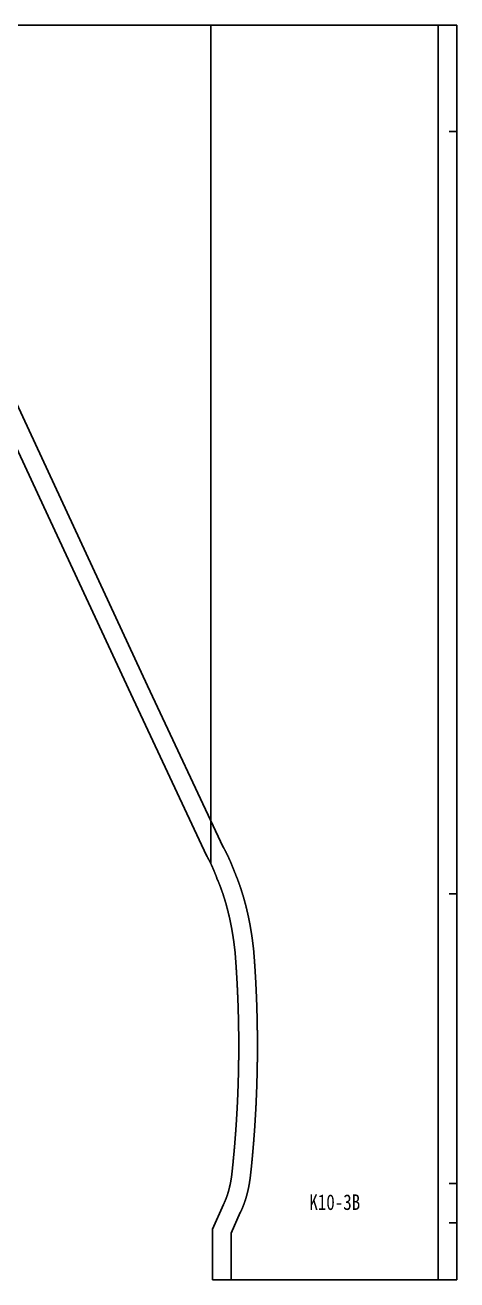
# Model space of a CAD drawing. Header units: millimetres. Extents: x 1725838 to 1745173, y -304752 to -289676.
# Drawn here: x 1732239 to 1732517, y -301665 to -300859 of the extents above; entities that cross this region are included whole.
import ezdxf

# ---------------------------------------------------------------- set-up
doc = ezdxf.new("R2010")
doc.units = ezdxf.units.MM
for name, color, linetype in [('剪口线', 7, 'Continuous'), ('文字', 7, 'Continuous'), ('缝头内线', 7, 'Continuous')]:
    doc.layers.add(name, color=color, linetype=linetype)
doc.styles.add('宋体平面', font='', dxfattribs={"width": 0.8})
doc.styles.get('宋体平面').set_extended_font_data('NSimSun')

msp = doc.modelspace()

# ---------------------------------------------------------------- linework, layer by layer
for p, q in [((1732516.8, -300859.04), (1732143.02, -300859.04)), ((1732516.8, -300859.04), (1732516.8, -301664.79)), ((1732359.77, -301664.79), (1732516.8, -301664.79))]:
    msp.add_line(p, q)
msp.add_lwpolyline([(1732359.77, -301664.79), (1732359.77, -301632.25), (1732366.79, -301616.42), (1732366.97, -301616.06), (1732367, -301616.01), (1732367.02, -301615.95), (1732367.05, -301615.9), (1732367.08, -301615.84), (1732367.1, -301615.79), (1732367.13, -301615.73), (1732367.16, -301615.68), (1732367.19, -301615.62), (1732367.21, -301615.57), (1732367.24, -301615.51), (1732367.27, -301615.46), (1732367.29, -301615.4), (1732367.32, -301615.35), (1732367.35, -301615.29), (1732367.37, -301615.23), (1732367.4, -301615.18), (1732367.43, -301615.12), (1732367.45, -301615.06), (1732367.48, -301615.01), (1732367.51, -301614.95), (1732367.53, -301614.89), (1732367.56, -301614.84), (1732367.59, -301614.78), (1732367.61, -301614.72), (1732367.64, -301614.66), (1732367.67, -301614.6), (1732367.69, -301614.54), (1732367.72, -301614.48), (1732367.74, -301614.42), (1732367.77, -301614.36), (1732367.8, -301614.3), (1732367.82, -301614.24), (1732367.85, -301614.18), (1732367.88, -301614.12), (1732367.9, -301614.06), (1732367.93, -301614), (1732367.96, -301613.94), (1732367.98, -301613.88), (1732368.01, -301613.81), (1732368.04, -301613.75), (1732368.06, -301613.69), (1732368.09, -301613.63), (1732368.12, -301613.56), (1732368.14, -301613.5), (1732368.17, -301613.43), (1732368.19, -301613.37), (1732368.22, -301613.3), (1732368.25, -301613.24), (1732368.27, -301613.17), (1732368.3, -301613.11), (1732368.33, -301613.04), (1732368.35, -301612.98), (1732368.38, -301612.91), (1732368.41, -301612.84), (1732368.43, -301612.78), (1732368.46, -301612.71), (1732368.48, -301612.64), (1732368.51, -301612.58), (1732368.54, -301612.51), (1732368.56, -301612.44), (1732368.59, -301612.38), (1732368.61, -301612.31), (1732368.64, -301612.24), (1732368.66, -301612.18), (1732368.69, -301612.11), (1732368.71, -301612.04), (1732368.74, -301611.97), (1732368.76, -301611.9), (1732368.79, -301611.83), (1732368.84, -301611.7), (1732368.89, -301611.56), (1732368.94, -301611.42), (1732368.99, -301611.28), (1732369.04, -301611.14), (1732369.09, -301611), (1732369.14, -301610.86), (1732369.18, -301610.72), (1732369.23, -301610.57), (1732369.28, -301610.43), (1732369.33, -301610.28), (1732369.38, -301610.14), (1732369.43, -301609.99), (1732369.47, -301609.84), (1732369.52, -301609.69), (1732369.57, -301609.54), (1732369.61, -301609.39), (1732369.66, -301609.24), (1732369.71, -301609.09), (1732369.75, -301608.94), (1732369.8, -301608.78), (1732369.85, -301608.63), (1732369.89, -301608.47), (1732369.94, -301608.32), (1732369.98, -301608.16), (1732370.03, -301608), (1732370.07, -301607.84), (1732370.12, -301607.68), (1732370.16, -301607.52), (1732370.21, -301607.36), (1732370.25, -301607.2), (1732370.29, -301607.04), (1732370.34, -301606.88), (1732370.38, -301606.72), (1732370.42, -301606.56), (1732370.46, -301606.39), (1732370.5, -301606.23), (1732370.54, -301606.06), (1732370.59, -301605.9), (1732370.63, -301605.73), (1732370.67, -301605.57), (1732370.71, -301605.4), (1732370.75, -301605.23), (1732370.79, -301605.06), (1732370.82, -301604.9), (1732370.86, -301604.73), (1732370.9, -301604.56), (1732370.94, -301604.39), (1732370.98, -301604.22), (1732371.02, -301604.04), (1732371.05, -301603.87), (1732371.09, -301603.7), (1732371.13, -301603.53), (1732371.16, -301603.35), (1732371.2, -301603.18), (1732371.23, -301603), (1732371.27, -301602.83), (1732371.31, -301602.65), (1732371.34, -301602.47), (1732371.37, -301602.3), (1732371.41, -301602.12), (1732371.44, -301601.94), (1732371.48, -301601.76), (1732371.51, -301601.58), (1732371.54, -301601.4), (1732371.57, -301601.22), (1732371.6, -301601.04), (1732371.64, -301600.86), (1732371.67, -301600.68), (1732371.7, -301600.5), (1732371.73, -301600.31), (1732371.76, -301600.13), (1732371.79, -301599.95), (1732371.82, -301599.77), (1732371.85, -301599.58), (1732371.87, -301599.4), (1732371.9, -301599.21), (1732371.93, -301599.03), (1732371.96, -301598.84), (1732371.99, -301598.66), (1732372.01, -301598.47), (1732372.04, -301598.28), (1732372.06, -301598.1), (1732372.09, -301597.91), (1732372.12, -301597.72), (1732372.14, -301597.53), (1732372.16, -301597.35), (1732372.19, -301597.16), (1732372.21, -301596.97), (1732372.24, -301596.78), (1732372.26, -301596.59), (1732372.28, -301596.4), (1732372.3, -301596.24), (1732372.32, -301596.02), (1732372.35, -301595.75), (1732372.38, -301595.47), (1732372.41, -301595.2), (1732372.44, -301594.93), (1732372.47, -301594.66), (1732372.5, -301594.39), (1732372.53, -301594.12), (1732372.55, -301593.85), (1732372.58, -301593.58), (1732372.61, -301593.3), (1732372.64, -301593.03), (1732372.67, -301592.76), (1732372.7, -301592.49), (1732372.72, -301592.22), (1732372.75, -301591.95), (1732372.78, -301591.68), (1732372.81, -301591.4), (1732372.83, -301591.13), (1732372.86, -301590.86), (1732372.89, -301590.59), (1732372.92, -301590.32), (1732372.94, -301590.04), (1732372.97, -301589.77), (1732373, -301589.5), (1732373.03, -301589.23), (1732373.05, -301588.96), (1732373.08, -301588.68), (1732373.11, -301588.41), (1732373.13, -301588.14), (1732373.16, -301587.87), (1732373.18, -301587.59), (1732373.21, -301587.32), (1732373.24, -301587.05), (1732373.26, -301586.78), (1732373.29, -301586.5), (1732373.31, -301586.23), (1732373.34, -301585.96), (1732373.37, -301585.68), (1732373.39, -301585.41), (1732373.42, -301585.14), (1732373.44, -301584.87), (1732373.47, -301584.59), (1732373.49, -301584.32), (1732373.52, -301584.05), (1732373.54, -301583.77), (1732373.57, -301583.5), (1732373.59, -301583.23), (1732373.62, -301582.95), (1732373.64, -301582.68), (1732373.67, -301582.41), (1732373.69, -301582.13), (1732373.71, -301581.86), (1732373.74, -301581.59), (1732373.76, -301581.31), (1732373.79, -301581.04), (1732373.81, -301580.77), (1732373.83, -301580.49), (1732373.86, -301580.22), (1732373.88, -301579.94), (1732373.9, -301579.67), (1732373.93, -301579.4), (1732373.95, -301579.12), (1732373.97, -301578.85), (1732374, -301578.57), (1732374.02, -301578.3), (1732374.04, -301578.03), (1732374.07, -301577.75), (1732374.09, -301577.48), (1732374.11, -301577.2), (1732374.13, -301576.93), (1732374.16, -301576.66), (1732374.18, -301576.38), (1732374.2, -301576.11), (1732374.22, -301575.83), (1732374.24, -301575.56), (1732374.27, -301575.28), (1732374.29, -301575.01), (1732374.31, -301574.73), (1732374.33, -301574.46), (1732374.35, -301574.18), (1732374.37, -301573.91), (1732374.4, -301573.64), (1732374.42, -301573.36), (1732374.44, -301573.09), (1732374.46, -301572.81), (1732374.48, -301572.54), (1732374.5, -301572.26), (1732374.52, -301571.99), (1732374.54, -301571.71), (1732374.56, -301571.44), (1732374.58, -301571.16), (1732374.6, -301570.88), (1732374.62, -301570.61), (1732374.64, -301570.33), (1732374.66, -301570.06), (1732374.68, -301569.78), (1732374.7, -301569.51), (1732374.72, -301569.23), (1732374.74, -301568.96), (1732374.76, -301568.68), (1732374.78, -301568.41), (1732374.8, -301568.13), (1732374.82, -301567.86), (1732374.84, -301567.58), (1732374.86, -301567.3), (1732374.88, -301567.03), (1732374.9, -301566.75), (1732374.91, -301566.48), (1732374.93, -301566.2), (1732374.95, -301565.93), (1732374.97, -301565.65), (1732374.99, -301565.37), (1732375.01, -301565.1), (1732375.02, -301564.82), (1732375.04, -301564.55), (1732375.06, -301564.27), (1732375.08, -301563.99), (1732375.1, -301563.72), (1732375.11, -301563.44), (1732375.13, -301563.16), (1732375.15, -301562.89), (1732375.17, -301562.61), (1732375.18, -301562.34), (1732375.2, -301562.06), (1732375.22, -301561.78), (1732375.23, -301561.51), (1732375.25, -301561.23), (1732375.27, -301560.95), (1732375.28, -301560.68), (1732375.3, -301560.4), (1732375.32, -301560.12), (1732375.33, -301559.85), (1732375.35, -301559.57), (1732375.37, -301559.29), (1732375.38, -301559.02), (1732375.4, -301558.74), (1732375.41, -301558.46), (1732375.43, -301558.19), (1732375.45, -301557.91), (1732375.46, -301557.63), (1732375.48, -301557.36), (1732375.49, -301557.08), (1732375.51, -301556.8), (1732375.52, -301556.53), (1732375.54, -301556.25), (1732375.55, -301555.97), (1732375.57, -301555.7), (1732375.58, -301555.42), (1732375.6, -301555.14), (1732375.61, -301554.86), (1732375.63, -301554.59), (1732375.64, -301554.31), (1732375.65, -301554.03), (1732375.67, -301553.76), (1732375.68, -301553.48), (1732375.7, -301553.2), (1732375.71, -301552.92), (1732375.72, -301552.65), (1732375.74, -301552.37), (1732375.75, -301552.09), (1732375.76, -301551.81), (1732375.78, -301551.54), (1732375.79, -301551.26), (1732375.8, -301550.98), (1732375.82, -301550.7), (1732375.83, -301550.43), (1732375.84, -301550.15), (1732375.86, -301549.87), (1732375.87, -301549.59), (1732375.88, -301549.32), (1732375.89, -301549.04), (1732375.91, -301548.76), (1732375.92, -301548.48), (1732375.93, -301548.21), (1732375.94, -301547.93), (1732375.95, -301547.65), (1732375.97, -301547.37), (1732375.98, -301547.09), (1732375.99, -301546.82), (1732376, -301546.54), (1732376.01, -301546.26), (1732376.02, -301545.98), (1732376.03, -301545.71), (1732376.05, -301545.43), (1732376.06, -301545.15), (1732376.07, -301544.87), (1732376.08, -301544.59), (1732376.09, -301544.32), (1732376.1, -301544.04), (1732376.11, -301543.76), (1732376.12, -301543.48), (1732376.13, -301543.2), (1732376.14, -301542.93), (1732376.15, -301542.65), (1732376.16, -301542.37), (1732376.17, -301542.09), (1732376.18, -301541.81), (1732376.19, -301541.53), (1732376.2, -301541.26), (1732376.21, -301540.98), (1732376.22, -301540.7), (1732376.23, -301540.42), (1732376.24, -301540.14), (1732376.25, -301539.86), (1732376.26, -301539.59), (1732376.27, -301539.31), (1732376.27, -301539.03), (1732376.28, -301538.75), (1732376.29, -301538.47), (1732376.3, -301538.19), (1732376.31, -301537.92), (1732376.32, -301537.64), (1732376.33, -301537.36), (1732376.33, -301537.08), (1732376.34, -301536.8), (1732376.35, -301536.52), (1732376.36, -301536.25), (1732376.37, -301535.97), (1732376.37, -301535.69), (1732376.38, -301535.41), (1732376.39, -301535.13), (1732376.4, -301534.85), (1732376.4, -301534.57), (1732376.41, -301534.29), (1732376.42, -301534.02), (1732376.42, -301533.74), (1732376.43, -301533.46), (1732376.44, -301533.18), (1732376.44, -301532.9), (1732376.45, -301532.62), (1732376.46, -301532.34), (1732376.46, -301532.07), (1732376.47, -301531.79), (1732376.48, -301531.51), (1732376.48, -301531.23), (1732376.49, -301530.95), (1732376.49, -301530.67), (1732376.5, -301530.39), (1732376.5, -301530.11), (1732376.51, -301529.84), (1732376.52, -301529.56), (1732376.52, -301529.28), (1732376.53, -301529), (1732376.53, -301528.72), (1732376.54, -301528.44), (1732376.54, -301528.16), (1732376.55, -301527.88), (1732376.55, -301527.6), (1732376.56, -301527.33), (1732376.56, -301526.77), (1732376.57, -301526.21), (1732376.58, -301525.66), (1732376.59, -301525.1), (1732376.6, -301524.54), (1732376.6, -301523.98), (1732376.61, -301523.42), (1732376.62, -301522.87), (1732376.62, -301522.31), (1732376.63, -301521.75), (1732376.63, -301521.19), (1732376.64, -301520.63), (1732376.64, -301520.07), (1732376.65, -301519.52), (1732376.65, -301518.96), (1732376.65, -301518.4), (1732376.65, -301517.84), (1732376.66, -301517.28), (1732376.66, -301516.73), (1732376.66, -301516.17), (1732376.66, -301515.61), (1732376.66, -301515.05), (1732376.66, -301514.49), (1732376.66, -301513.93), (1732376.66, -301513.38), (1732376.66, -301512.82), (1732376.66, -301512.26), (1732376.66, -301511.7), (1732376.65, -301511.14), (1732376.65, -301510.59), (1732376.65, -301510.3), (1732376.65, -301510.02), (1732376.65, -301509.74), (1732376.64, -301509.47), (1732376.64, -301509.19), (1732376.64, -301508.91), (1732376.64, -301508.63), (1732376.64, -301508.35), (1732376.63, -301508.07), (1732376.63, -301507.79), (1732376.63, -301507.51), (1732376.63, -301507.23), (1732376.62, -301506.95), (1732376.62, -301506.67), (1732376.62, -301506.4), (1732376.62, -301506.12), (1732376.61, -301505.84), (1732376.61, -301505.56), (1732376.61, -301505.28), (1732376.6, -301505), (1732376.6, -301504.72), (1732376.59, -301504.44), (1732376.59, -301504.16), (1732376.59, -301503.88), (1732376.58, -301503.61), (1732376.58, -301503.33), (1732376.58, -301503.05), (1732376.57, -301502.77), (1732376.57, -301502.49), (1732376.56, -301502.21), (1732376.56, -301501.93), (1732376.55, -301501.65), (1732376.55, -301501.37), (1732376.54, -301501.1), (1732376.54, -301500.82), (1732376.53, -301500.54), (1732376.53, -301500.26), (1732376.52, -301499.98), (1732376.52, -301499.7), (1732376.51, -301499.42), (1732376.51, -301499.14), (1732376.5, -301498.86), (1732376.5, -301498.59), (1732376.49, -301498.31), (1732376.48, -301498.03), (1732376.48, -301497.75), (1732376.47, -301497.47), (1732376.47, -301497.19), (1732376.46, -301496.91), (1732376.45, -301496.63), (1732376.45, -301496.36), (1732376.44, -301496.08), (1732376.43, -301495.8), (1732376.43, -301495.52), (1732376.42, -301495.24), (1732376.41, -301494.96), (1732376.41, -301494.68), (1732376.4, -301494.4), (1732376.39, -301494.13), (1732376.38, -301493.85), (1732376.38, -301493.57), (1732376.37, -301493.29), (1732376.36, -301493.01), (1732376.35, -301492.73), (1732376.35, -301492.45), (1732376.34, -301492.18), (1732376.33, -301491.9), (1732376.32, -301491.62), (1732376.31, -301491.34), (1732376.3, -301491.06), (1732376.3, -301490.78), (1732376.29, -301490.51), (1732376.28, -301490.23), (1732376.27, -301489.95), (1732376.26, -301489.67), (1732376.25, -301489.39), (1732376.24, -301489.11), (1732376.23, -301488.84), (1732376.22, -301488.56), (1732376.21, -301488.28), (1732376.21, -301488), (1732376.2, -301487.72), (1732376.19, -301487.44), (1732376.18, -301487.17), (1732376.17, -301486.89), (1732376.16, -301486.61), (1732376.15, -301486.33), (1732376.14, -301486.05), (1732376.13, -301485.78), (1732376.12, -301485.5), (1732376.1, -301485.22), (1732376.09, -301484.94), (1732376.08, -301484.66), (1732376.07, -301484.39), (1732376.06, -301484.11), (1732376.05, -301483.83), (1732376.04, -301483.55), (1732376.03, -301483.27), (1732376.02, -301483), (1732376.01, -301482.72), (1732375.99, -301482.44), (1732375.98, -301482.16), (1732375.97, -301481.88), (1732375.96, -301481.61), (1732375.95, -301481.33), (1732375.94, -301481.05), (1732375.92, -301480.77), (1732375.91, -301480.5), (1732375.9, -301480.22), (1732375.89, -301479.94), (1732375.87, -301479.66), (1732375.86, -301479.38), (1732375.85, -301479.11), (1732375.84, -301478.83), (1732375.82, -301478.55), (1732375.81, -301478.27), (1732375.8, -301478), (1732375.78, -301477.72), (1732375.77, -301477.44), (1732375.76, -301477.16), (1732375.74, -301476.89), (1732375.73, -301476.61), (1732375.72, -301476.33), (1732375.7, -301476.06), (1732375.69, -301475.78), (1732375.67, -301475.5), (1732375.66, -301475.22), (1732375.65, -301474.95), (1732375.63, -301474.67), (1732375.62, -301474.39), (1732375.6, -301474.12), (1732375.59, -301473.84), (1732375.57, -301473.56), (1732375.56, -301473.28), (1732375.54, -301473.01), (1732375.53, -301472.73), (1732375.51, -301472.45), (1732375.5, -301472.18), (1732375.48, -301471.9), (1732375.47, -301471.62), (1732375.45, -301471.35), (1732375.44, -301471.07), (1732375.42, -301470.79), (1732375.41, -301470.52), (1732375.39, -301470.24), (1732375.37, -301469.96), (1732375.36, -301469.69), (1732375.34, -301469.41), (1732375.32, -301469.13), (1732375.31, -301468.86), (1732375.29, -301468.58), (1732375.28, -301468.3), (1732375.26, -301468.03), (1732375.24, -301467.75), (1732375.22, -301467.47), (1732375.21, -301467.2), (1732375.19, -301466.92), (1732375.17, -301466.64), (1732375.16, -301466.37), (1732375.14, -301466.09), (1732375.12, -301465.82), (1732375.1, -301465.54), (1732375.09, -301465.26), (1732375.07, -301464.99), (1732375.05, -301464.71), (1732375.03, -301464.44), (1732375.01, -301464.16), (1732375, -301463.88), (1732374.98, -301463.61), (1732374.96, -301463.33), (1732374.94, -301463.06), (1732374.92, -301462.78), (1732374.9, -301462.5), (1732374.89, -301462.23), (1732374.87, -301461.95), (1732374.85, -301461.68), (1732374.83, -301461.4), (1732374.81, -301461.13), (1732374.79, -301460.85), (1732374.77, -301460.57), (1732374.75, -301460.3), (1732374.73, -301460.02), (1732374.71, -301459.75), (1732374.69, -301459.47), (1732374.67, -301459.2), (1732374.65, -301458.92), (1732374.63, -301458.65), (1732374.61, -301458.37), (1732374.59, -301458.1), (1732374.57, -301457.82), (1732374.55, -301457.55), (1732374.53, -301457.27), (1732374.51, -301457), (1732374.49, -301456.72), (1732374.47, -301456.45), (1732374.45, -301456.17), (1732374.43, -301455.9), (1732374.4, -301455.62), (1732374.38, -301455.35), (1732374.36, -301455.07), (1732374.34, -301454.8), (1732374.33, -301454.67), (1732374.33, -301454.62), (1732374.3, -301454.41), (1732374.28, -301454.2), (1732374.26, -301453.98), (1732374.24, -301453.77), (1732374.21, -301453.56), (1732374.19, -301453.36), (1732374.17, -301453.15), (1732374.14, -301452.94), (1732374.12, -301452.73), (1732374.09, -301452.52), (1732374.07, -301452.31), (1732374.05, -301452.1), (1732374.02, -301451.89), (1732374, -301451.68), (1732373.97, -301451.47), (1732373.95, -301451.26), (1732373.92, -301451.06), (1732373.9, -301450.85), (1732373.87, -301450.64), (1732373.84, -301450.43), (1732373.82, -301450.22), (1732373.79, -301450.02), (1732373.77, -301449.81), (1732373.74, -301449.61), (1732373.71, -301449.39), (1732373.68, -301449.18), (1732373.66, -301448.97), (1732373.63, -301448.77), (1732373.6, -301448.56), (1732373.57, -301448.35), (1732373.55, -301448.15), (1732373.52, -301447.94), (1732373.49, -301447.73), (1732373.46, -301447.53), (1732373.43, -301447.32), (1732373.4, -301447.12), (1732373.37, -301446.91), (1732373.35, -301446.71), (1732373.32, -301446.5), (1732373.29, -301446.3), (1732373.26, -301446.09), (1732373.23, -301445.89), (1732373.2, -301445.68), (1732373.17, -301445.48), (1732373.13, -301445.27), (1732373.1, -301445.07), (1732373.07, -301444.87), (1732373.04, -301444.66), (1732373.01, -301444.46), (1732372.98, -301444.26), (1732372.95, -301444.05), (1732372.91, -301443.85), (1732372.88, -301443.65), (1732372.85, -301443.44), (1732372.82, -301443.24), (1732372.79, -301443.04), (1732372.75, -301442.84), (1732372.72, -301442.64), (1732372.69, -301442.43), (1732372.65, -301442.23), (1732372.62, -301442.03), (1732372.58, -301441.83), (1732372.55, -301441.63), (1732372.52, -301441.43), (1732372.48, -301441.23), (1732372.45, -301441.03), (1732372.41, -301440.83), (1732372.38, -301440.63), (1732372.34, -301440.43), (1732372.31, -301440.23), (1732372.27, -301440.03), (1732372.24, -301439.83), (1732372.2, -301439.63), (1732372.16, -301439.43), (1732372.13, -301439.23), (1732372.09, -301439.03), (1732372.06, -301438.84), (1732372.02, -301438.64), (1732371.98, -301438.44), (1732371.94, -301438.24), (1732371.91, -301438.04), (1732371.87, -301437.85), (1732371.83, -301437.65), (1732371.79, -301437.45), (1732371.76, -301437.26), (1732371.72, -301437.06), (1732371.68, -301436.87), (1732371.64, -301436.67), (1732371.6, -301436.47), (1732371.56, -301436.28), (1732371.52, -301436.08), (1732371.49, -301435.89), (1732371.45, -301435.69), (1732371.41, -301435.5), (1732371.37, -301435.3), (1732371.33, -301435.11), (1732371.29, -301434.92), (1732371.25, -301434.72), (1732371.21, -301434.53), (1732371.16, -301434.34), (1732371.12, -301434.14), (1732371.08, -301433.95), (1732371.04, -301433.76), (1732371, -301433.56), (1732370.96, -301433.37), (1732370.92, -301433.18), (1732370.88, -301432.99), (1732370.83, -301432.8), (1732370.79, -301432.61), (1732370.75, -301432.42), (1732370.71, -301432.22), (1732370.66, -301432.03), (1732370.62, -301431.84), (1732370.58, -301431.65), (1732370.53, -301431.46), (1732370.49, -301431.27), (1732370.45, -301431.09), (1732370.4, -301430.9), (1732370.36, -301430.71), (1732370.32, -301430.52), (1732370.27, -301430.33), (1732370.23, -301430.14), (1732370.18, -301429.95), (1732370.14, -301429.77), (1732370.09, -301429.58), (1732370.05, -301429.39), (1732370, -301429.21), (1732369.96, -301429.02), (1732369.91, -301428.83), (1732369.87, -301428.65), (1732369.82, -301428.46), (1732369.77, -301428.27), (1732369.73, -301428.09), (1732369.68, -301427.9), (1732369.63, -301427.72), (1732369.59, -301427.53), (1732369.54, -301427.35), (1732369.49, -301427.17), (1732369.45, -301426.98), (1732369.4, -301426.8), (1732369.35, -301426.61), (1732369.3, -301426.43), (1732369.26, -301426.25), (1732369.21, -301426.07), (1732369.16, -301425.88), (1732369.11, -301425.7), (1732369.06, -301425.52), (1732369.01, -301425.34), (1732368.96, -301425.16), (1732368.91, -301424.97), (1732368.87, -301424.79), (1732368.82, -301424.61), (1732368.77, -301424.43), (1732368.72, -301424.25), (1732368.67, -301424.07), (1732368.62, -301423.89), (1732368.57, -301423.72), (1732368.52, -301423.54), (1732368.47, -301423.36), (1732368.42, -301423.18), (1732368.36, -301423), (1732368.31, -301422.83), (1732368.26, -301422.65), (1732368.21, -301422.47), (1732368.16, -301422.29), (1732368.11, -301422.12), (1732368.06, -301421.94), (1732368.01, -301421.77), (1732367.95, -301421.59), (1732367.9, -301421.42), (1732367.85, -301421.24), (1732367.8, -301421.07), (1732367.74, -301420.89), (1732367.69, -301420.72), (1732367.64, -301420.55), (1732367.59, -301420.37), (1732367.53, -301420.2), (1732367.48, -301420.03), (1732367.43, -301419.85), (1732367.37, -301419.68), (1732367.32, -301419.51), (1732367.26, -301419.34), (1732367.21, -301419.17), (1732367.16, -301419), (1732367.1, -301418.83), (1732367.05, -301418.66), (1732366.99, -301418.49), (1732366.94, -301418.32), (1732366.88, -301418.15), (1732366.83, -301417.98), (1732366.77, -301417.81), (1732366.72, -301417.64), (1732366.66, -301417.47), (1732366.61, -301417.31), (1732366.55, -301417.14), (1732366.5, -301416.97), (1732366.44, -301416.8), (1732366.38, -301416.64), (1732366.33, -301416.47), (1732366.27, -301416.31), (1732366.21, -301416.14), (1732366.16, -301415.98), (1732366.1, -301415.81), (1732366.04, -301415.65), (1732365.99, -301415.48), (1732365.93, -301415.32), (1732365.87, -301415.16), (1732365.81, -301414.99), (1732365.76, -301414.83), (1732365.7, -301414.67), (1732365.64, -301414.5), (1732365.58, -301414.34), (1732365.52, -301414.18), (1732365.47, -301414.02), (1732365.41, -301413.86), (1732365.35, -301413.7), (1732365.29, -301413.54), (1732365.23, -301413.38), (1732365.17, -301413.22), (1732365.11, -301413.06), (1732365.05, -301412.9), (1732365, -301412.74), (1732364.94, -301412.58), (1732364.88, -301412.42), (1732364.82, -301412.27), (1732364.76, -301412.11), (1732364.7, -301411.95), (1732364.64, -301411.79), (1732364.58, -301411.64), (1732364.52, -301411.48), (1732364.45, -301411.33), (1732364.39, -301411.17), (1732364.33, -301411.02), (1732364.27, -301410.86), (1732364.21, -301410.71), (1732364.15, -301410.55), (1732364.09, -301410.4), (1732364.03, -301410.25), (1732363.97, -301410.1), (1732363.9, -301409.94), (1732363.84, -301409.79), (1732363.78, -301409.64), (1732363.72, -301409.49), (1732363.66, -301409.34), (1732363.6, -301409.19), (1732363.53, -301409.04), (1732363.47, -301408.89), (1732363.41, -301408.74), (1732363.35, -301408.59), (1732363.28, -301408.44), (1732363.22, -301408.29), (1732363.16, -301408.14), (1732363.09, -301408), (1732363.03, -301407.85), (1732362.83, -301407.38), (1732362.67, -301406.93), (1732362.62, -301406.81), (1732362.57, -301406.68), (1732362.53, -301406.56), (1732362.48, -301406.43), (1732362.43, -301406.31), (1732362.39, -301406.18), (1732362.34, -301406.06), (1732362.29, -301405.93), (1732362.25, -301405.81), (1732362.2, -301405.68), (1732362.15, -301405.56), (1732362.11, -301405.44), (1732362.06, -301405.31), (1732362.01, -301405.19), (1732361.96, -301405.07), (1732361.92, -301404.94), (1732361.87, -301404.82), (1732361.82, -301404.7), (1732361.77, -301404.58), (1732361.73, -301404.45), (1732361.68, -301404.33), (1732361.63, -301404.21), (1732361.58, -301404.09), (1732361.53, -301403.97), (1732361.49, -301403.85), (1732361.44, -301403.73), (1732361.39, -301403.61), (1732361.34, -301403.49), (1732361.29, -301403.37), (1732361.25, -301403.25), (1732361.2, -301403.13), (1732361.15, -301403.01), (1732361.1, -301402.89), (1732361.05, -301402.77), (1732361, -301402.65), (1732360.95, -301402.53), (1732360.9, -301402.41), (1732360.86, -301402.3), (1732360.81, -301402.18), (1732360.76, -301402.06), (1732360.71, -301401.94), (1732360.66, -301401.83), (1732360.61, -301401.71), (1732360.56, -301401.59), (1732360.51, -301401.48), (1732360.46, -301401.36), (1732360.41, -301401.25), (1732360.36, -301401.13), (1732360.31, -301401.01), (1732360.26, -301400.9), (1732360.21, -301400.78), (1732360.16, -301400.67), (1732360.11, -301400.55), (1732360.06, -301400.44), (1732360.01, -301400.33), (1732359.96, -301400.21), (1732359.91, -301400.1), (1732359.86, -301399.99), (1732359.81, -301399.87), (1732359.76, -301399.76), (1732359.71, -301399.65), (1732359.66, -301399.53), (1732359.61, -301399.42), (1732359.56, -301399.31), (1732359.51, -301399.2), (1732359.46, -301399.09), (1732359.41, -301398.97), (1732359.35, -301398.86), (1732359.3, -301398.75), (1732359.25, -301398.64), (1732359.2, -301398.53), (1732359.15, -301398.42), (1732359.1, -301398.31), (1732359.05, -301398.2), (1732359, -301398.09), (1732358.94, -301397.98), (1732358.89, -301397.87), (1732358.84, -301397.77), (1732358.79, -301397.66), (1732358.74, -301397.55), (1732358.69, -301397.44), (1732358.63, -301397.33), (1732358.58, -301397.23), (1732358.53, -301397.12), (1732358.48, -301397.01), (1732358.43, -301396.91), (1732358.37, -301396.8), (1732358.32, -301396.69), (1732358.27, -301396.59), (1732358.22, -301396.48), (1732358.17, -301396.38), (1732358.11, -301396.27), (1732358.06, -301396.17), (1732358.01, -301396.06), (1732357.96, -301395.96), (1732357.9, -301395.85), (1732357.85, -301395.75), (1732357.8, -301395.65), (1732357.75, -301395.54), (1732357.69, -301395.44), (1732357.64, -301395.34), (1732357.59, -301395.23), (1732357.54, -301395.13), (1732357.48, -301395.03), (1732357.43, -301394.93), (1732357.38, -301394.83), (1732357.32, -301394.73), (1732357.27, -301394.62), (1732357.22, -301394.52), (1732357.16, -301394.42), (1732357.11, -301394.32), (1732357.06, -301394.22), (1732357, -301394.12), (1732356.95, -301394.02), (1732356.9, -301393.92), (1732356.84, -301393.82), (1732356.79, -301393.73), (1732356.74, -301393.63), (1732356.68, -301393.53), (1732356.63, -301393.43), (1732356.58, -301393.33), (1732356.52, -301393.24), (1732356.47, -301393.14), (1732356.42, -301393.04), (1732356.36, -301392.94), (1732356.31, -301392.85), (1732356.04, -301392.37), (1732307.26, -301288.35), (1732251.41, -301168.34), (1732195.51, -301048.24)])
at = {"layer": '剪口线', "color": 2}
for p, q in [((1732516.8, -300927.27), (1732511.8, -300927.27)), ((1732516.8, -301416.88), (1732511.8, -301416.88)), ((1732516.8, -301602.88), (1732511.8, -301602.88)), ((1732516.8, -301628.09), (1732511.8, -301628.09))]:
    msp.add_line(p, q, dxfattribs=at)
at = {"layer": '文字', "color": 3}
msp.add_line((1732358.63, -300859.04), (1732358.63, -301397.33), dxfattribs=at)
at = {"layer": '缝头内线', "color": 1}
msp.add_line((1732504.8, -300859.04), (1732504.8, -301664.79), dxfattribs=at)
msp.add_lwpolyline([(1732371.77, -301664.79), (1732371.77, -301634.79), (1732377.62, -301621.58), (1732377.66, -301621.5), (1732377.7, -301621.43), (1732377.74, -301621.35), (1732377.78, -301621.28), (1732377.81, -301621.2), (1732377.85, -301621.13), (1732377.89, -301621.05), (1732377.93, -301620.97), (1732377.96, -301620.9), (1732378, -301620.82), (1732378.04, -301620.75), (1732378.07, -301620.67), (1732378.11, -301620.6), (1732378.15, -301620.52), (1732378.18, -301620.45), (1732378.22, -301620.37), (1732378.25, -301620.3), (1732378.29, -301620.22), (1732378.33, -301620.14), (1732378.36, -301620.07), (1732378.4, -301619.99), (1732378.43, -301619.91), (1732378.47, -301619.84), (1732378.5, -301619.76), (1732378.54, -301619.68), (1732378.57, -301619.61), (1732378.61, -301619.53), (1732378.64, -301619.45), (1732378.68, -301619.37), (1732378.71, -301619.29), (1732378.75, -301619.22), (1732378.78, -301619.14), (1732378.82, -301619.06), (1732378.85, -301618.98), (1732378.89, -301618.9), (1732378.92, -301618.82), (1732378.96, -301618.74), (1732378.99, -301618.66), (1732379.02, -301618.58), (1732379.06, -301618.5), (1732379.09, -301618.41), (1732379.13, -301618.33), (1732379.16, -301618.25), (1732379.2, -301618.17), (1732379.23, -301618.09), (1732379.26, -301618), (1732379.3, -301617.92), (1732379.33, -301617.84), (1732379.37, -301617.75), (1732379.4, -301617.67), (1732379.44, -301617.58), (1732379.47, -301617.5), (1732379.5, -301617.41), (1732379.54, -301617.33), (1732379.57, -301617.24), (1732379.6, -301617.16), (1732379.64, -301617.07), (1732379.67, -301616.99), (1732379.7, -301616.9), (1732379.74, -301616.82), (1732379.77, -301616.73), (1732379.8, -301616.65), (1732379.83, -301616.56), (1732379.86, -301616.48), (1732379.9, -301616.39), (1732379.93, -301616.31), (1732379.96, -301616.22), (1732379.99, -301616.14), (1732380.02, -301616.05), (1732380.06, -301615.96), (1732380.12, -301615.8), (1732380.18, -301615.62), (1732380.24, -301615.45), (1732380.3, -301615.28), (1732380.36, -301615.1), (1732380.43, -301614.93), (1732380.49, -301614.75), (1732380.55, -301614.58), (1732380.61, -301614.4), (1732380.66, -301614.22), (1732380.72, -301614.05), (1732380.78, -301613.87), (1732380.84, -301613.69), (1732380.9, -301613.51), (1732380.96, -301613.33), (1732381.01, -301613.15), (1732381.07, -301612.96), (1732381.13, -301612.78), (1732381.19, -301612.59), (1732381.24, -301612.41), (1732381.3, -301612.22), (1732381.35, -301612.04), (1732381.41, -301611.85), (1732381.46, -301611.66), (1732381.52, -301611.47), (1732381.57, -301611.28), (1732381.63, -301611.09), (1732381.68, -301610.9), (1732381.73, -301610.7), (1732381.79, -301610.51), (1732381.84, -301610.32), (1732381.89, -301610.13), (1732381.94, -301609.94), (1732381.99, -301609.74), (1732382.04, -301609.55), (1732382.09, -301609.36), (1732382.14, -301609.16), (1732382.19, -301608.97), (1732382.24, -301608.77), (1732382.28, -301608.58), (1732382.33, -301608.38), (1732382.38, -301608.19), (1732382.43, -301607.99), (1732382.47, -301607.79), (1732382.52, -301607.59), (1732382.56, -301607.4), (1732382.61, -301607.2), (1732382.65, -301607), (1732382.7, -301606.8), (1732382.74, -301606.6), (1732382.78, -301606.4), (1732382.83, -301606.2), (1732382.87, -301605.99), (1732382.91, -301605.79), (1732382.95, -301605.59), (1732383, -301605.38), (1732383.04, -301605.18), (1732383.08, -301604.98), (1732383.12, -301604.77), (1732383.16, -301604.56), (1732383.2, -301604.36), (1732383.24, -301604.15), (1732383.28, -301603.94), (1732383.31, -301603.74), (1732383.35, -301603.53), (1732383.39, -301603.32), (1732383.42, -301603.11), (1732383.46, -301602.9), (1732383.5, -301602.69), (1732383.53, -301602.48), (1732383.57, -301602.27), (1732383.6, -301602.06), (1732383.64, -301601.85), (1732383.67, -301601.64), (1732383.7, -301601.43), (1732383.74, -301601.22), (1732383.77, -301601.01), (1732383.8, -301600.8), (1732383.83, -301600.59), (1732383.86, -301600.37), (1732383.89, -301600.16), (1732383.92, -301599.95), (1732383.95, -301599.73), (1732383.98, -301599.52), (1732384.01, -301599.31), (1732384.04, -301599.09), (1732384.07, -301598.88), (1732384.09, -301598.66), (1732384.12, -301598.44), (1732384.15, -301598.23), (1732384.17, -301598.01), (1732384.2, -301597.8), (1732384.22, -301597.58), (1732384.25, -301597.31), (1732384.28, -301597.03), (1732384.31, -301596.76), (1732384.34, -301596.48), (1732384.37, -301596.21), (1732384.4, -301595.93), (1732384.43, -301595.66), (1732384.46, -301595.38), (1732384.49, -301595.1), (1732384.52, -301594.83), (1732384.55, -301594.55), (1732384.58, -301594.28), (1732384.6, -301594), (1732384.63, -301593.72), (1732384.66, -301593.45), (1732384.69, -301593.17), (1732384.72, -301592.9), (1732384.75, -301592.62), (1732384.77, -301592.34), (1732384.8, -301592.07), (1732384.83, -301591.79), (1732384.86, -301591.51), (1732384.88, -301591.24), (1732384.91, -301590.96), (1732384.94, -301590.68), (1732384.97, -301590.41), (1732384.99, -301590.13), (1732385.02, -301589.85), (1732385.05, -301589.58), (1732385.08, -301589.3), (1732385.1, -301589.02), (1732385.13, -301588.75), (1732385.16, -301588.47), (1732385.18, -301588.19), (1732385.21, -301587.92), (1732385.23, -301587.64), (1732385.26, -301587.36), (1732385.29, -301587.08), (1732385.31, -301586.81), (1732385.34, -301586.53), (1732385.36, -301586.25), (1732385.39, -301585.97), (1732385.42, -301585.7), (1732385.44, -301585.42), (1732385.47, -301585.14), (1732385.49, -301584.86), (1732385.52, -301584.59), (1732385.54, -301584.31), (1732385.57, -301584.03), (1732385.59, -301583.75), (1732385.62, -301583.48), (1732385.64, -301583.2), (1732385.67, -301582.92), (1732385.69, -301582.64), (1732385.72, -301582.36), (1732385.74, -301582.09), (1732385.76, -301581.81), (1732385.79, -301581.53), (1732385.81, -301581.25), (1732385.84, -301580.97), (1732385.86, -301580.69), (1732385.88, -301580.42), (1732385.91, -301580.14), (1732385.93, -301579.86), (1732385.96, -301579.58), (1732385.98, -301579.3), (1732386, -301579.02), (1732386.02, -301578.75), (1732386.05, -301578.47), (1732386.07, -301578.19), (1732386.09, -301577.91), (1732386.12, -301577.63), (1732386.14, -301577.35), (1732386.16, -301577.07), (1732386.18, -301576.79), (1732386.21, -301576.52), (1732386.23, -301576.24), (1732386.25, -301575.96), (1732386.27, -301575.68), (1732386.29, -301575.4), (1732386.32, -301575.12), (1732386.34, -301574.84), (1732386.36, -301574.56), (1732386.38, -301574.28), (1732386.4, -301574), (1732386.42, -301573.72), (1732386.45, -301573.44), (1732386.47, -301573.17), (1732386.49, -301572.89), (1732386.51, -301572.61), (1732386.53, -301572.33), (1732386.55, -301572.05), (1732386.57, -301571.77), (1732386.59, -301571.49), (1732386.61, -301571.21), (1732386.63, -301570.93), (1732386.65, -301570.65), (1732386.67, -301570.37), (1732386.69, -301570.09), (1732386.71, -301569.81), (1732386.73, -301569.53), (1732386.75, -301569.25), (1732386.77, -301568.97), (1732386.79, -301568.69), (1732386.81, -301568.41), (1732386.83, -301568.13), (1732386.85, -301567.85), (1732386.87, -301567.57), (1732386.89, -301567.29), (1732386.91, -301567.01), (1732386.92, -301566.73), (1732386.94, -301566.45), (1732386.96, -301566.17), (1732386.98, -301565.89), (1732387, -301565.61), (1732387.02, -301565.33), (1732387.04, -301565.05), (1732387.05, -301564.77), (1732387.07, -301564.49), (1732387.09, -301564.21), (1732387.11, -301563.92), (1732387.13, -301563.64), (1732387.14, -301563.36), (1732387.16, -301563.08), (1732387.18, -301562.8), (1732387.19, -301562.52), (1732387.21, -301562.24), (1732387.23, -301561.96), (1732387.25, -301561.68), (1732387.26, -301561.4), (1732387.28, -301561.12), (1732387.3, -301560.84), (1732387.31, -301560.55), (1732387.33, -301560.27), (1732387.35, -301559.99), (1732387.36, -301559.71), (1732387.38, -301559.43), (1732387.39, -301559.15), (1732387.41, -301558.87), (1732387.43, -301558.59), (1732387.44, -301558.31), (1732387.46, -301558.02), (1732387.47, -301557.74), (1732387.49, -301557.46), (1732387.5, -301557.18), (1732387.52, -301556.9), (1732387.53, -301556.62), (1732387.55, -301556.34), (1732387.56, -301556.06), (1732387.58, -301555.77), (1732387.59, -301555.49), (1732387.61, -301555.21), (1732387.62, -301554.93), (1732387.64, -301554.65), (1732387.65, -301554.37), (1732387.67, -301554.08), (1732387.68, -301553.8), (1732387.69, -301553.52), (1732387.71, -301553.24), (1732387.72, -301552.96), (1732387.74, -301552.68), (1732387.75, -301552.39), (1732387.76, -301552.11), (1732387.78, -301551.83), (1732387.79, -301551.55), (1732387.8, -301551.27), (1732387.82, -301550.99), (1732387.83, -301550.7), (1732387.84, -301550.42), (1732387.86, -301550.14), (1732387.87, -301549.86), (1732387.88, -301549.58), (1732387.89, -301549.29), (1732387.91, -301549.01), (1732387.92, -301548.73), (1732387.93, -301548.45), (1732387.94, -301548.17), (1732387.95, -301547.88), (1732387.97, -301547.6), (1732387.98, -301547.32), (1732387.99, -301547.04), (1732388, -301546.75), (1732388.01, -301546.47), (1732388.02, -301546.19), (1732388.04, -301545.91), (1732388.05, -301545.63), (1732388.06, -301545.34), (1732388.07, -301545.06), (1732388.08, -301544.78), (1732388.09, -301544.5), (1732388.1, -301544.21), (1732388.11, -301543.93), (1732388.12, -301543.65), (1732388.13, -301543.37), (1732388.14, -301543.08), (1732388.15, -301542.8), (1732388.16, -301542.52), (1732388.17, -301542.24), (1732388.18, -301541.95), (1732388.19, -301541.67), (1732388.2, -301541.39), (1732388.21, -301541.11), (1732388.22, -301540.82), (1732388.23, -301540.54), (1732388.24, -301540.26), (1732388.25, -301539.98), (1732388.26, -301539.69), (1732388.27, -301539.41), (1732388.28, -301539.13), (1732388.29, -301538.85), (1732388.29, -301538.56), (1732388.3, -301538.28), (1732388.31, -301538), (1732388.32, -301537.71), (1732388.33, -301537.43), (1732388.34, -301537.15), (1732388.34, -301536.87), (1732388.35, -301536.58), (1732388.36, -301536.3), (1732388.37, -301536.02), (1732388.38, -301535.73), (1732388.38, -301535.45), (1732388.39, -301535.17), (1732388.4, -301534.89), (1732388.41, -301534.6), (1732388.41, -301534.32), (1732388.42, -301534.04), (1732388.43, -301533.75), (1732388.43, -301533.47), (1732388.44, -301533.19), (1732388.45, -301532.9), (1732388.45, -301532.62), (1732388.46, -301532.34), (1732388.47, -301532.06), (1732388.47, -301531.77), (1732388.48, -301531.49), (1732388.48, -301531.21), (1732388.49, -301530.92), (1732388.5, -301530.64), (1732388.5, -301530.36), (1732388.51, -301530.07), (1732388.51, -301529.79), (1732388.52, -301529.51), (1732388.52, -301529.22), (1732388.53, -301528.94), (1732388.53, -301528.66), (1732388.54, -301528.38), (1732388.54, -301528.09), (1732388.55, -301527.81), (1732388.55, -301527.53), (1732388.56, -301526.96), (1732388.57, -301526.4), (1732388.58, -301525.83), (1732388.59, -301525.26), (1732388.6, -301524.7), (1732388.6, -301524.13), (1732388.61, -301523.56), (1732388.62, -301523), (1732388.62, -301522.43), (1732388.63, -301521.86), (1732388.63, -301521.3), (1732388.64, -301520.73), (1732388.64, -301520.16), (1732388.64, -301519.6), (1732388.65, -301519.03), (1732388.65, -301518.46), (1732388.65, -301517.9), (1732388.66, -301517.33), (1732388.66, -301516.76), (1732388.66, -301516.2), (1732388.66, -301515.63), (1732388.66, -301515.06), (1732388.66, -301514.5), (1732388.66, -301513.93), (1732388.66, -301513.36), (1732388.66, -301512.8), (1732388.66, -301512.23), (1732388.66, -301511.66), (1732388.65, -301511.09), (1732388.65, -301510.53), (1732388.65, -301510.24), (1732388.65, -301509.96), (1732388.65, -301509.67), (1732388.64, -301509.39), (1732388.64, -301509.11), (1732388.64, -301508.82), (1732388.64, -301508.54), (1732388.64, -301508.26), (1732388.63, -301507.97), (1732388.63, -301507.69), (1732388.63, -301507.41), (1732388.63, -301507.12), (1732388.62, -301506.84), (1732388.62, -301506.55), (1732388.62, -301506.27), (1732388.61, -301505.99), (1732388.61, -301505.7), (1732388.61, -301505.42), (1732388.6, -301505.14), (1732388.6, -301504.85), (1732388.6, -301504.57), (1732388.59, -301504.29), (1732388.59, -301504), (1732388.59, -301503.72), (1732388.58, -301503.44), (1732388.58, -301503.15), (1732388.57, -301502.87), (1732388.57, -301502.59), (1732388.57, -301502.3), (1732388.56, -301502.02), (1732388.56, -301501.74), (1732388.55, -301501.46), (1732388.55, -301501.17), (1732388.54, -301500.89), (1732388.54, -301500.61), (1732388.53, -301500.32), (1732388.53, -301500.04), (1732388.52, -301499.76), (1732388.52, -301499.47), (1732388.51, -301499.19), (1732388.51, -301498.91), (1732388.5, -301498.62), (1732388.49, -301498.34), (1732388.49, -301498.06), (1732388.48, -301497.77), (1732388.48, -301497.49), (1732388.47, -301497.21), (1732388.46, -301496.92), (1732388.46, -301496.64), (1732388.45, -301496.36), (1732388.44, -301496.08), (1732388.44, -301495.79), (1732388.43, -301495.51), (1732388.42, -301495.23), (1732388.42, -301494.94), (1732388.41, -301494.66), (1732388.4, -301494.38), (1732388.39, -301494.09), (1732388.39, -301493.81), (1732388.38, -301493.53), (1732388.37, -301493.25), (1732388.36, -301492.96), (1732388.36, -301492.68), (1732388.35, -301492.4), (1732388.34, -301492.11), (1732388.33, -301491.83), (1732388.32, -301491.55), (1732388.32, -301491.27), (1732388.31, -301490.98), (1732388.3, -301490.7), (1732388.29, -301490.42), (1732388.28, -301490.13), (1732388.27, -301489.85), (1732388.26, -301489.57), (1732388.25, -301489.29), (1732388.25, -301489), (1732388.24, -301488.72), (1732388.23, -301488.44), (1732388.22, -301488.16), (1732388.21, -301487.87), (1732388.2, -301487.59), (1732388.19, -301487.31), (1732388.18, -301487.03), (1732388.17, -301486.74), (1732388.16, -301486.46), (1732388.15, -301486.18), (1732388.14, -301485.9), (1732388.13, -301485.61), (1732388.12, -301485.33), (1732388.11, -301485.05), (1732388.1, -301484.77), (1732388.09, -301484.48), (1732388.07, -301484.2), (1732388.06, -301483.92), (1732388.05, -301483.64), (1732388.04, -301483.35), (1732388.03, -301483.07), (1732388.02, -301482.79), (1732388.01, -301482.51), (1732388, -301482.23), (1732387.98, -301481.94), (1732387.97, -301481.66), (1732387.96, -301481.38), (1732387.95, -301481.1), (1732387.94, -301480.81), (1732387.92, -301480.53), (1732387.91, -301480.25), (1732387.9, -301479.97), (1732387.89, -301479.69), (1732387.87, -301479.4), (1732387.86, -301479.12), (1732387.85, -301478.84), (1732387.84, -301478.56), (1732387.82, -301478.28), (1732387.81, -301477.99), (1732387.8, -301477.71), (1732387.78, -301477.43), (1732387.77, -301477.15), (1732387.76, -301476.87), (1732387.74, -301476.59), (1732387.73, -301476.3), (1732387.72, -301476.02), (1732387.7, -301475.74), (1732387.69, -301475.46), (1732387.67, -301475.18), (1732387.66, -301474.9), (1732387.64, -301474.61), (1732387.63, -301474.33), (1732387.62, -301474.05), (1732387.6, -301473.77), (1732387.59, -301473.49), (1732387.57, -301473.21), (1732387.56, -301472.93), (1732387.54, -301472.64), (1732387.53, -301472.36), (1732387.51, -301472.08), (1732387.5, -301471.8), (1732387.48, -301471.52), (1732387.46, -301471.24), (1732387.45, -301470.96), (1732387.43, -301470.68), (1732387.42, -301470.39), (1732387.4, -301470.11), (1732387.39, -301469.83), (1732387.37, -301469.55), (1732387.35, -301469.27), (1732387.34, -301468.99), (1732387.32, -301468.71), (1732387.3, -301468.43), (1732387.29, -301468.15), (1732387.27, -301467.86), (1732387.25, -301467.58), (1732387.24, -301467.3), (1732387.22, -301467.02), (1732387.2, -301466.74), (1732387.19, -301466.46), (1732387.17, -301466.18), (1732387.15, -301465.9), (1732387.13, -301465.62), (1732387.12, -301465.34), (1732387.1, -301465.06), (1732387.08, -301464.78), (1732387.06, -301464.5), (1732387.04, -301464.22), (1732387.03, -301463.94), (1732387.01, -301463.66), (1732386.99, -301463.37), (1732386.97, -301463.09), (1732386.95, -301462.81), (1732386.93, -301462.53), (1732386.91, -301462.25), (1732386.9, -301461.97), (1732386.88, -301461.69), (1732386.86, -301461.41), (1732386.84, -301461.13), (1732386.82, -301460.85), (1732386.8, -301460.57), (1732386.78, -301460.29), (1732386.76, -301460.01), (1732386.74, -301459.73), (1732386.72, -301459.45), (1732386.7, -301459.17), (1732386.68, -301458.89), (1732386.66, -301458.61), (1732386.64, -301458.33), (1732386.62, -301458.05), (1732386.6, -301457.77), (1732386.58, -301457.49), (1732386.56, -301457.22), (1732386.54, -301456.94), (1732386.52, -301456.66), (1732386.5, -301456.38), (1732386.48, -301456.1), (1732386.45, -301455.82), (1732386.43, -301455.54), (1732386.41, -301455.26), (1732386.39, -301454.98), (1732386.37, -301454.7), (1732386.35, -301454.42), (1732386.33, -301454.14), (1732386.3, -301453.86), (1732386.28, -301453.58), (1732386.26, -301453.37), (1732386.24, -301453.15), (1732386.21, -301452.93), (1732386.19, -301452.7), (1732386.17, -301452.48), (1732386.14, -301452.26), (1732386.12, -301452.04), (1732386.09, -301451.82), (1732386.07, -301451.6), (1732386.04, -301451.38), (1732386.02, -301451.15), (1732385.99, -301450.93), (1732385.97, -301450.71), (1732385.94, -301450.49), (1732385.91, -301450.27), (1732385.89, -301450.05), (1732385.86, -301449.83), (1732385.83, -301449.61), (1732385.81, -301449.39), (1732385.78, -301449.17), (1732385.75, -301448.95), (1732385.73, -301448.73), (1732385.7, -301448.51), (1732385.67, -301448.29), (1732385.64, -301448.07), (1732385.61, -301447.84), (1732385.58, -301447.62), (1732385.55, -301447.4), (1732385.52, -301447.18), (1732385.5, -301446.96), (1732385.47, -301446.75), (1732385.44, -301446.53), (1732385.41, -301446.31), (1732385.38, -301446.09), (1732385.35, -301445.87), (1732385.32, -301445.66), (1732385.29, -301445.44), (1732385.25, -301445.22), (1732385.22, -301445), (1732385.19, -301444.79), (1732385.16, -301444.57), (1732385.13, -301444.35), (1732385.1, -301444.14), (1732385.07, -301443.92), (1732385.03, -301443.7), (1732385, -301443.49), (1732384.97, -301443.27), (1732384.94, -301443.05), (1732384.9, -301442.84), (1732384.87, -301442.62), (1732384.84, -301442.41), (1732384.8, -301442.19), (1732384.77, -301441.98), (1732384.73, -301441.76), (1732384.7, -301441.55), (1732384.66, -301441.33), (1732384.63, -301441.12), (1732384.6, -301440.9), (1732384.56, -301440.69), (1732384.52, -301440.47), (1732384.49, -301440.26), (1732384.45, -301440.05), (1732384.42, -301439.83), (1732384.38, -301439.62), (1732384.35, -301439.41), (1732384.31, -301439.19), (1732384.27, -301438.98), (1732384.23, -301438.77), (1732384.2, -301438.56), (1732384.16, -301438.34), (1732384.12, -301438.13), (1732384.09, -301437.92), (1732384.05, -301437.71), (1732384.01, -301437.5), (1732383.97, -301437.28), (1732383.93, -301437.07), (1732383.89, -301436.86), (1732383.85, -301436.65), (1732383.82, -301436.44), (1732383.78, -301436.23), (1732383.74, -301436.02), (1732383.7, -301435.81), (1732383.66, -301435.6), (1732383.62, -301435.39), (1732383.58, -301435.18), (1732383.54, -301434.97), (1732383.5, -301434.76), (1732383.46, -301434.55), (1732383.41, -301434.35), (1732383.37, -301434.14), (1732383.33, -301433.93), (1732383.29, -301433.72), (1732383.25, -301433.51), (1732383.21, -301433.31), (1732383.16, -301433.1), (1732383.12, -301432.89), (1732383.08, -301432.69), (1732383.04, -301432.48), (1732382.99, -301432.27), (1732382.95, -301432.07), (1732382.91, -301431.86), (1732382.86, -301431.65), (1732382.82, -301431.45), (1732382.78, -301431.24), (1732382.73, -301431.04), (1732382.69, -301430.83), (1732382.64, -301430.63), (1732382.6, -301430.42), (1732382.55, -301430.22), (1732382.51, -301430.01), (1732382.46, -301429.81), (1732382.42, -301429.61), (1732382.37, -301429.4), (1732382.33, -301429.2), (1732382.28, -301429), (1732382.23, -301428.79), (1732382.19, -301428.59), (1732382.14, -301428.39), (1732382.09, -301428.19), (1732382.05, -301427.98), (1732382, -301427.78), (1732381.95, -301427.58), (1732381.9, -301427.38), (1732381.86, -301427.18), (1732381.81, -301426.98), (1732381.76, -301426.78), (1732381.71, -301426.57), (1732381.66, -301426.37), (1732381.61, -301426.17), (1732381.57, -301425.97), (1732381.52, -301425.77), (1732381.47, -301425.57), (1732381.42, -301425.38), (1732381.37, -301425.18), (1732381.32, -301424.98), (1732381.27, -301424.78), (1732381.22, -301424.58), (1732381.17, -301424.38), (1732381.12, -301424.18), (1732381.07, -301423.99), (1732381.02, -301423.79), (1732380.96, -301423.59), (1732380.91, -301423.4), (1732380.86, -301423.2), (1732380.81, -301423), (1732380.76, -301422.81), (1732380.71, -301422.61), (1732380.65, -301422.41), (1732380.6, -301422.22), (1732380.55, -301422.02), (1732380.49, -301421.83), (1732380.44, -301421.63), (1732380.39, -301421.44), (1732380.34, -301421.24), (1732380.28, -301421.05), (1732380.23, -301420.86), (1732380.17, -301420.66), (1732380.12, -301420.47), (1732380.07, -301420.28), (1732380.01, -301420.08), (1732379.96, -301419.89), (1732379.9, -301419.7), (1732379.85, -301419.51), (1732379.79, -301419.32), (1732379.74, -301419.13), (1732379.68, -301418.93), (1732379.62, -301418.74), (1732379.57, -301418.55), (1732379.51, -301418.36), (1732379.46, -301418.17), (1732379.4, -301417.98), (1732379.34, -301417.8), (1732379.29, -301417.61), (1732379.23, -301417.42), (1732379.17, -301417.23), (1732379.12, -301417.04), (1732379.06, -301416.85), (1732379, -301416.67), (1732378.94, -301416.48), (1732378.88, -301416.29), (1732378.83, -301416.11), (1732378.77, -301415.92), (1732378.71, -301415.73), (1732378.65, -301415.55), (1732378.59, -301415.36), (1732378.53, -301415.18), (1732378.47, -301414.99), (1732378.41, -301414.81), (1732378.36, -301414.62), (1732378.3, -301414.44), (1732378.24, -301414.26), (1732378.18, -301414.07), (1732378.12, -301413.89), (1732378.06, -301413.71), (1732378, -301413.52), (1732377.93, -301413.34), (1732377.87, -301413.16), (1732377.81, -301412.98), (1732377.75, -301412.8), (1732377.69, -301412.62), (1732377.63, -301412.43), (1732377.57, -301412.25), (1732377.5, -301412.07), (1732377.44, -301411.89), (1732377.38, -301411.71), (1732377.32, -301411.53), (1732377.26, -301411.36), (1732377.19, -301411.18), (1732377.13, -301411), (1732377.07, -301410.82), (1732377, -301410.64), (1732376.94, -301410.46), (1732376.88, -301410.29), (1732376.81, -301410.11), (1732376.75, -301409.93), (1732376.68, -301409.76), (1732376.62, -301409.58), (1732376.56, -301409.4), (1732376.49, -301409.23), (1732376.43, -301409.05), (1732376.36, -301408.88), (1732376.3, -301408.7), (1732376.23, -301408.53), (1732376.17, -301408.35), (1732376.1, -301408.18), (1732376.03, -301408), (1732375.97, -301407.83), (1732375.9, -301407.66), (1732375.84, -301407.48), (1732375.77, -301407.31), (1732375.7, -301407.14), (1732375.63, -301406.97), (1732375.57, -301406.8), (1732375.5, -301406.63), (1732375.43, -301406.45), (1732375.37, -301406.28), (1732375.3, -301406.11), (1732375.23, -301405.94), (1732375.16, -301405.78), (1732375.1, -301405.61), (1732375.03, -301405.44), (1732374.96, -301405.27), (1732374.89, -301405.1), (1732374.82, -301404.93), (1732374.75, -301404.77), (1732374.68, -301404.6), (1732374.61, -301404.43), (1732374.55, -301404.27), (1732374.48, -301404.1), (1732374.41, -301403.93), (1732374.34, -301403.77), (1732374.27, -301403.6), (1732374.2, -301403.44), (1732374.13, -301403.27), (1732374.06, -301403.11), (1732373.99, -301402.95), (1732373.93, -301402.81), (1732373.88, -301402.67), (1732373.83, -301402.53), (1732373.78, -301402.39), (1732373.73, -301402.25), (1732373.68, -301402.12), (1732373.63, -301401.98), (1732373.58, -301401.84), (1732373.53, -301401.71), (1732373.47, -301401.57), (1732373.42, -301401.43), (1732373.37, -301401.29), (1732373.32, -301401.16), (1732373.27, -301401.02), (1732373.21, -301400.89), (1732373.16, -301400.75), (1732373.11, -301400.62), (1732373.06, -301400.48), (1732373, -301400.35), (1732372.95, -301400.21), (1732372.9, -301400.08), (1732372.85, -301399.94), (1732372.79, -301399.81), (1732372.74, -301399.67), (1732372.69, -301399.54), (1732372.63, -301399.41), (1732372.58, -301399.27), (1732372.53, -301399.14), (1732372.47, -301399.01), (1732372.42, -301398.87), (1732372.37, -301398.74), (1732372.31, -301398.61), (1732372.26, -301398.48), (1732372.21, -301398.34), (1732372.15, -301398.21), (1732372.1, -301398.08), (1732372.04, -301397.95), (1732371.99, -301397.82), (1732371.93, -301397.69), (1732371.88, -301397.56), (1732371.83, -301397.43), (1732371.77, -301397.3), (1732371.72, -301397.16), (1732371.66, -301397.03), (1732371.61, -301396.91), (1732371.55, -301396.78), (1732371.5, -301396.65), (1732371.44, -301396.52), (1732371.39, -301396.39), (1732371.33, -301396.26), (1732371.27, -301396.13), (1732371.22, -301396), (1732371.16, -301395.87), (1732371.11, -301395.75), (1732371.05, -301395.62), (1732371, -301395.49), (1732370.94, -301395.36), (1732370.88, -301395.24), (1732370.83, -301395.11), (1732370.77, -301394.98), (1732370.71, -301394.86), (1732370.66, -301394.73), (1732370.6, -301394.6), (1732370.54, -301394.48), (1732370.49, -301394.35), (1732370.43, -301394.23), (1732370.37, -301394.1), (1732370.31, -301393.97), (1732370.26, -301393.85), (1732370.2, -301393.72), (1732370.14, -301393.6), (1732370.08, -301393.48), (1732370.03, -301393.35), (1732369.97, -301393.23), (1732369.91, -301393.1), (1732369.85, -301392.98), (1732369.79, -301392.86), (1732369.74, -301392.74), (1732369.68, -301392.61), (1732369.62, -301392.49), (1732369.56, -301392.37), (1732369.5, -301392.25), (1732369.44, -301392.12), (1732369.39, -301392), (1732369.33, -301391.88), (1732369.27, -301391.76), (1732369.21, -301391.64), (1732369.15, -301391.52), (1732369.09, -301391.4), (1732369.03, -301391.28), (1732368.97, -301391.16), (1732368.91, -301391.04), (1732368.85, -301390.92), (1732368.79, -301390.8), (1732368.74, -301390.68), (1732368.68, -301390.56), (1732368.62, -301390.44), (1732368.56, -301390.33), (1732368.5, -301390.21), (1732368.44, -301390.09), (1732368.38, -301389.97), (1732368.32, -301389.86), (1732368.26, -301389.74), (1732368.2, -301389.62), (1732368.13, -301389.5), (1732368.07, -301389.39), (1732368.01, -301389.27), (1732367.95, -301389.16), (1732367.89, -301389.04), (1732367.83, -301388.92), (1732367.77, -301388.81), (1732367.71, -301388.69), (1732367.65, -301388.58), (1732367.59, -301388.46), (1732367.53, -301388.35), (1732367.46, -301388.24), (1732367.4, -301388.12), (1732367.34, -301388.01), (1732367.28, -301387.89), (1732367.22, -301387.78), (1732367.16, -301387.67), (1732367.09, -301387.55), (1732367.03, -301387.44), (1732366.97, -301387.33), (1732366.91, -301387.22), (1732366.84, -301387.1), (1732366.78, -301386.99), (1732366.72, -301386.88), (1732318.14, -301283.27), (1732262.29, -301163.27), (1732206.44, -301043.27)], dxfattribs=at)

# ---------------------------------------------------------------- texts
at = {"color": 3, "insert": (1732438.34, -301614.94), "char_height": 10, "attachment_point": 5, "style": '宋体平面'}
msp.add_mtext('\\A1;K10-3B', dxfattribs=at)

doc.saveas('drawing.dxf')
